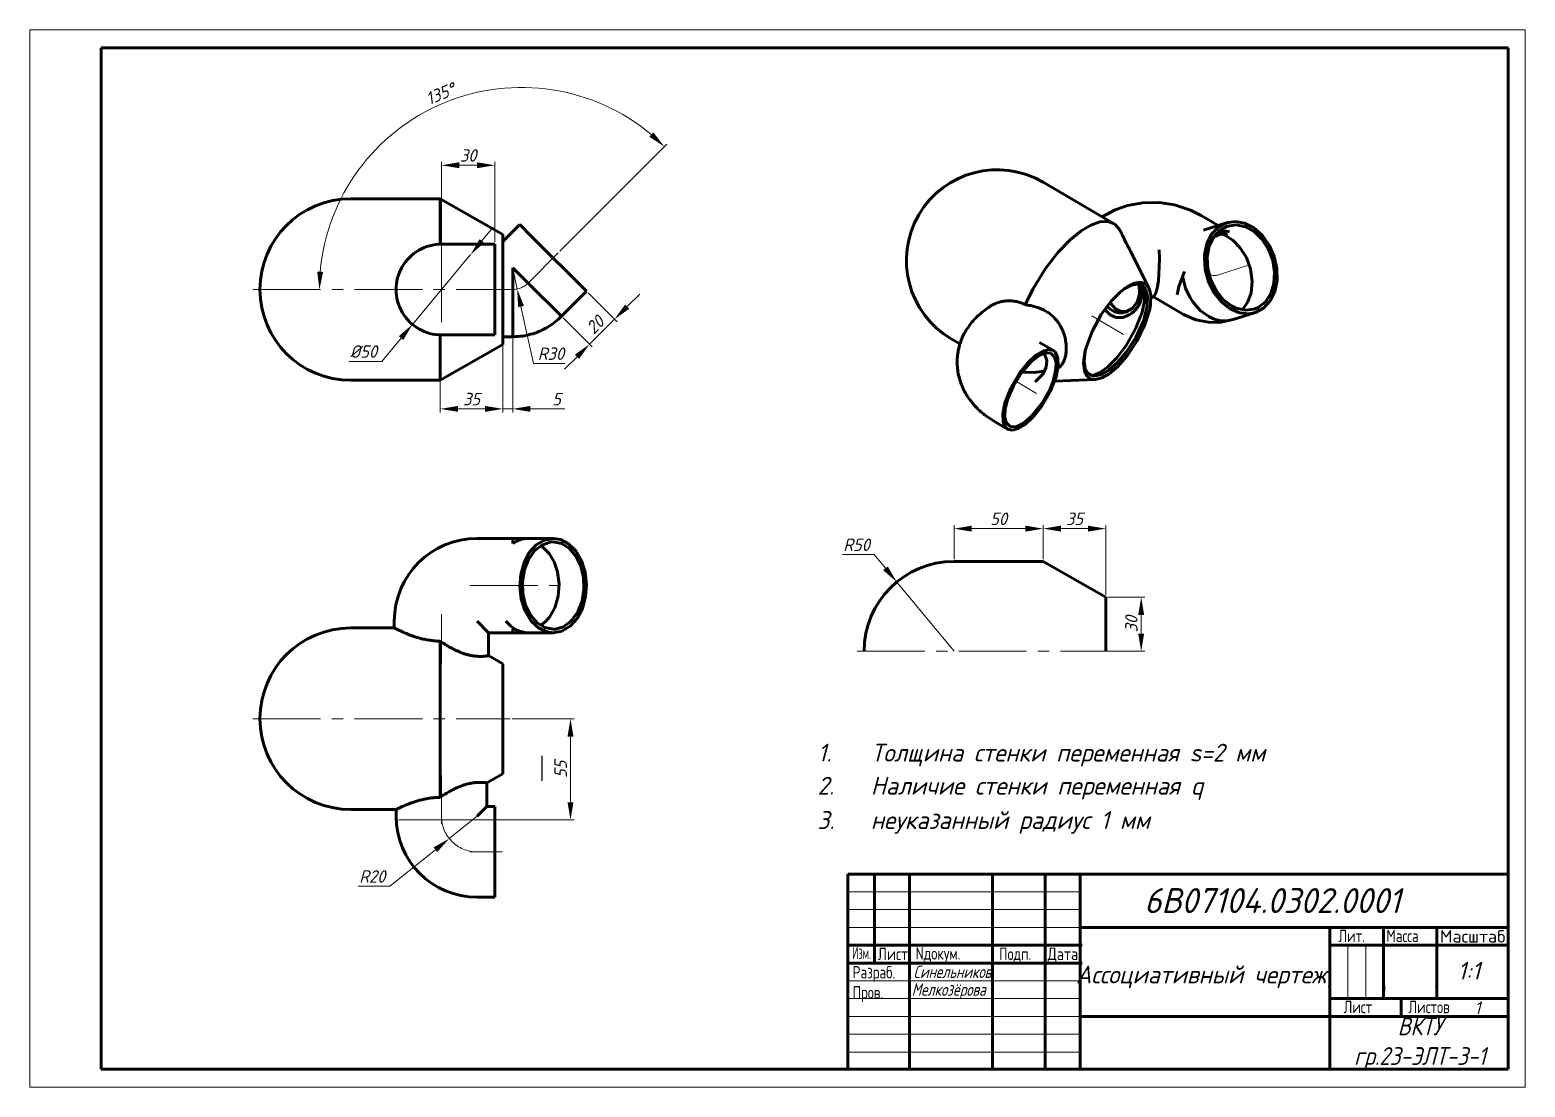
# Model space of a CAD drawing. Extents: x 0 to 1751, y 0 to 297.
# Drawn here: x 888.6 to 1308.6, y 0 to 297 of the extents above; entities that cross this region are included whole.
import ezdxf
from ezdxf.enums import TextEntityAlignment as Align

# ---------------------------------------------------------------- set-up
doc = ezdxf.new("R2010")
doc.units = 0
doc.linetypes.add('CENTER2', pattern=[28.575, 19.05, -3.175, 3.175, -3.175])
doc.linetypes.add('CONTI', pattern=[0])
doc.layers.get('0').update_dxf_attribs({"linetype": 'CONTINUOUS'})
doc.layers.get('DEFPOINTS').update_dxf_attribs({"linetype": 'CONTINUOUS'})
for name, color, linetype, lineweight in [('КОНТУР', 7, 'CONTINUOUS', 60), ('ОСИ', 14, 'CENTER2', 20), ('Основная', 5, 'CONTINUOUS', 60), ('РАЗМЕРЫ', 164, 'CONTINUOUS', 20), ('Рамка', 250, 'CONTI', 20)]:
    doc.layers.add(name, color=color, linetype=linetype, lineweight=lineweight)
doc.layers.add('Формат', color=251, linetype='CONTINUOUS')
doc.styles.add('RUSS', font='GOST_B.TTF', dxfattribs={"oblique": 15})
doc.styles.get("Standard").update_dxf_attribs({"font": 'GOST_B.TTF', "oblique": 15})
doc.dimstyles.new('1х1', dxfattribs={"dimtxt": 3.5, "dimasz": 5, "dimexe": 1, "dimexo": 0.625, "dimgap": 1, "dimtad": 1, "dimtoh": 1, "dimdec": 0, "dimtxsty": 'Standard', "dimcen": 2.5, "dimclrd": 256, "dimclre": 256, "dimclrt": 256, "dimadec": 0, "dimazin": 0, "dimtfac": 1, "dimtdec": 0, "dimtmove": 0, "dimatfit": 3, "dimldrblk": 'DOT', "dimfxl": 1, "dimlwd": 15, "dimlwe": 15, "dimarcsym": 1})

# ---------------------------------------------------------------- blocks, each defined once
blk = doc.blocks.new('*D83')
at = {"layer": 'DEFPOINTS', "color": 0, "transparency": 16777216}
for p in [(1012.38, 233.86), (996.06, 214.26)]:
    blk.add_point(p, dxfattribs=at)
at = {"layer": 'РАЗМЕРЫ', "lineweight": 15, "transparency": 16777216}
for p, q in [((1015.58, 237.7), (1018.78, 241.54)), ((1012.38, 233.86), (996.06, 214.26)), ((987.42, 203.89), (992.86, 210.42)), ((978.22, 203.89), (987.42, 203.89))]:
    blk.add_line(p, q, dxfattribs=at)
at = {"layer": 'РАЗМЕРЫ', "transparency": 16777216}
for points in [[(1014.94, 238.23), (1016.22, 237.16), (1012.38, 233.86)], [(992.22, 210.95), (993.5, 209.88), (996.06, 214.26)]]:
    blk.add_solid(points, dxfattribs=at)
at = {"layer": 'РАЗМЕРЫ', "transparency": 16777216, "insert": (982.32, 206.64), "char_height": 3.5, "attachment_point": 5}
blk.add_mtext('%%C50', dxfattribs=at)
blk = doc.blocks.new('_Dot')
at = {"layer": 'Основная', "color": 0, "lineweight": -2}
blk.add_line((-0.5, 0), (-1, 0), dxfattribs=at)
at = {"layer": 'Основная', "color": 0, "const_width": 0.5}
blk.add_lwpolyline([(-0.25, 0, 1), (0.25, 0, 1)], format="xyb", close=True, dxfattribs=at)
blk = doc.blocks.new('*D84')
at = {"layer": 'DEFPOINTS', "color": 0, "transparency": 16777216}
for p in [(1026.7, 280.83), (1037.01, 234.37), (951.22, 224.06), (1024.22, 224.06), (1028.53, 225.88)]:
    blk.add_point(p, dxfattribs=at)
at = {"layer": 'РАЗМЕРЫ', "lineweight": 15, "transparency": 16777216}
blk.add_line((1037.45, 234.81), (1067.56, 264.91), dxfattribs=at)
blk.add_arc((1026.7, 224.06), 56.78, 50.0474, 174.9526, dxfattribs=at)
at = {"layer": 'РАЗМЕРЫ', "transparency": 16777216}
for points in [[(1063.72, 268.2), (1062.6, 266.97), (1066.85, 264.2)], [(970.98, 229.02), (969.31, 229.09), (969.93, 224.06)]]:
    blk.add_solid(points, dxfattribs=at)
at = {"layer": 'РАЗМЕРЫ', "transparency": 16777216, "insert": (1003.92, 279.05), "char_height": 3.5, "attachment_point": 5, "rotation": 22.5}
blk.add_mtext('135°', dxfattribs=at)
blk = doc.blocks.new('*D85')
at = {"layer": 'DEFPOINTS', "color": 0, "transparency": 16777216}
for p in [(1021.47, 210.81), (1024.22, 210.81), (1021.47, 190.53)]:
    blk.add_point(p, dxfattribs=at)
at = {"layer": 'РАЗМЕРЫ', "lineweight": 15, "transparency": 16777216}
for p, q in [((1021.47, 210.18), (1021.47, 189.53)), ((1024.22, 210.18), (1024.22, 189.53)), ((1016.47, 190.53), (1011.47, 190.53)), ((1021.47, 190.53), (1024.22, 190.53)), ((1029.22, 190.53), (1038.88, 190.53))]:
    blk.add_line(p, q, dxfattribs=at)
at = {"layer": 'РАЗМЕРЫ', "transparency": 16777216}
for points in [[(1016.47, 191.36), (1016.47, 189.7), (1021.47, 190.53)], [(1029.22, 191.36), (1029.22, 189.7), (1024.22, 190.53)]]:
    blk.add_solid(points, dxfattribs=at)
at = {"layer": 'РАЗМЕРЫ', "transparency": 16777216, "insert": (1036.55, 193.28), "char_height": 3.5, "attachment_point": 5}
blk.add_mtext('5', dxfattribs=at)
blk = doc.blocks.new('*D86')
at = {"layer": 'DEFPOINTS', "color": 0, "transparency": 16777216}
for p in [(1003.85, 211.31), (1021.47, 210.81), (1003.85, 190.53)]:
    blk.add_point(p, dxfattribs=at)
at = {"layer": 'РАЗМЕРЫ', "lineweight": 15, "transparency": 16777216}
for p, q in [((1003.85, 210.68), (1003.85, 189.53)), ((1021.47, 210.18), (1021.47, 189.53)), ((1016.47, 190.53), (1008.85, 190.53))]:
    blk.add_line(p, q, dxfattribs=at)
at = {"layer": 'РАЗМЕРЫ', "transparency": 16777216}
for points in [[(1008.85, 191.36), (1008.85, 189.7), (1003.85, 190.53)], [(1016.47, 191.36), (1016.47, 189.7), (1021.47, 190.53)]]:
    blk.add_solid(points, dxfattribs=at)
at = {"layer": 'РАЗМЕРЫ', "transparency": 16777216, "insert": (1012.66, 193.28), "char_height": 3.5, "attachment_point": 5}
blk.add_mtext('35', dxfattribs=at)
blk = doc.blocks.new('*D87')
at = {"layer": 'DEFPOINTS', "color": 0, "transparency": 16777216}
for p in [(1044.97, 223.58), (1037.97, 216.59), (1052.83, 215.72)]:
    blk.add_point(p, dxfattribs=at)
at = {"layer": 'РАЗМЕРЫ', "lineweight": 15, "transparency": 16777216}
for p, q in [((1045.41, 223.14), (1053.54, 215.01)), ((1056.37, 219.25), (1059.9, 222.79)), ((1038.41, 216.14), (1046.54, 208.01)), ((1045.84, 208.72), (1052.83, 215.72)), ((1042.3, 205.18), (1038.76, 201.65))]:
    blk.add_line(p, q, dxfattribs=at)
at = {"layer": 'РАЗМЕРЫ', "transparency": 16777216}
for points in [[(1055.78, 219.84), (1056.96, 218.66), (1052.83, 215.72)], [(1041.71, 205.77), (1042.89, 204.59), (1045.84, 208.72)]]:
    blk.add_solid(points, dxfattribs=at)
at = {"layer": 'РАЗМЕРЫ', "transparency": 16777216, "insert": (1047.39, 214.16), "char_height": 3.5, "attachment_point": 5, "rotation": 45}
blk.add_mtext('20', dxfattribs=at)
blk = doc.blocks.new('*D73')
at = {"layer": 'DEFPOINTS', "color": 0, "transparency": 16777216}
for p in [(1024.22, 230.06), (1025.49, 224.19)]:
    blk.add_point(p, dxfattribs=at)
at = {"layer": 'РАЗМЕРЫ', "lineweight": 15, "transparency": 16777216}
for p, q in [((1024.22, 230.06), (1025.49, 224.19)), ((1030.03, 203.29), (1026.55, 219.31)), ((1038.89, 203.29), (1030.03, 203.29))]:
    blk.add_line(p, q, dxfattribs=at)
at = {"layer": 'РАЗМЕРЫ', "transparency": 16777216}
blk.add_solid([(1027.37, 219.49), (1025.74, 219.13), (1025.49, 224.19)], dxfattribs=at)
at = {"layer": 'РАЗМЕРЫ', "transparency": 16777216, "insert": (1034.96, 206.04), "char_height": 3.5, "attachment_point": 5}
blk.add_mtext('R30', dxfattribs=at)
blk = doc.blocks.new('*D88')
at = {"layer": 'DEFPOINTS', "color": 0, "transparency": 16777216}
for p in [(1019.22, 258.98), (1019.22, 236.81), (1004.22, 224.06)]:
    blk.add_point(p, dxfattribs=at)
at = {"layer": 'РАЗМЕРЫ', "lineweight": 15, "transparency": 16777216}
for p, q in [((1004.22, 224.68), (1004.22, 259.98)), ((1009.22, 258.98), (1014.22, 258.98)), ((1019.22, 237.43), (1019.22, 259.98))]:
    blk.add_line(p, q, dxfattribs=at)
at = {"layer": 'РАЗМЕРЫ', "transparency": 16777216}
for points in [[(1009.22, 259.81), (1009.22, 258.15), (1004.22, 258.98)], [(1014.22, 259.81), (1014.22, 258.15), (1019.22, 258.98)]]:
    blk.add_solid(points, dxfattribs=at)
at = {"layer": 'РАЗМЕРЫ', "transparency": 16777216, "insert": (1011.72, 261.73), "char_height": 3.5, "attachment_point": 5}
blk.add_mtext('30', dxfattribs=at)
blk = doc.blocks.new('*D89')
at = {"layer": 'DEFPOINTS', "color": 0, "transparency": 16777216}
for p in [(1023.47, 103.49), (1040.46, 103.49), (991.49, 75.04)]:
    blk.add_point(p, dxfattribs=at)
at = {"layer": 'РАЗМЕРЫ', "lineweight": 15, "transparency": 16777216}
for p, q in [((1024.09, 103.49), (1041.46, 103.49)), ((1040.46, 80.04), (1040.46, 98.49)), ((992.12, 75.04), (1041.46, 75.04))]:
    blk.add_line(p, q, dxfattribs=at)
at = {"layer": 'РАЗМЕРЫ', "transparency": 16777216}
for points in [[(1039.62, 98.49), (1041.29, 98.49), (1040.46, 103.49)], [(1039.62, 80.04), (1041.29, 80.04), (1040.46, 75.04)]]:
    blk.add_solid(points, dxfattribs=at)
at = {"layer": 'РАЗМЕРЫ', "transparency": 16777216, "insert": (1037.71, 89.27), "char_height": 3.5, "attachment_point": 5, "rotation": 90}
blk.add_mtext('55', dxfattribs=at)
blk = doc.blocks.new('*D74')
at = {"layer": 'DEFPOINTS', "color": 0, "transparency": 16777216}
for p in [(1014.22, 76.08), (1006.42, 69.83)]:
    blk.add_point(p, dxfattribs=at)
at = {"layer": 'РАЗМЕРЫ', "lineweight": 15, "transparency": 16777216}
for p, q in [((1014.22, 76.08), (1006.42, 69.83)), ((989.71, 56.42), (1002.52, 66.7)), ((980.85, 56.42), (989.71, 56.42))]:
    blk.add_line(p, q, dxfattribs=at)
at = {"layer": 'РАЗМЕРЫ', "transparency": 16777216}
blk.add_solid([(1002, 67.35), (1003.04, 66.05), (1006.42, 69.83)], dxfattribs=at)
at = {"layer": 'РАЗМЕРЫ', "transparency": 16777216, "insert": (984.78, 59.17), "char_height": 3.5, "attachment_point": 5}
blk.add_mtext('R20', dxfattribs=at)
blk = doc.blocks.new('*D90')
at = {"layer": 'DEFPOINTS', "color": 0, "transparency": 16777216}
for p in [(1148.19, 156.89), (1148.19, 147.68), (1173.26, 147.68)]:
    blk.add_point(p, dxfattribs=at)
at = {"layer": 'РАЗМЕРЫ', "lineweight": 15, "transparency": 16777216}
for p, q in [((1148.19, 148.3), (1148.19, 157.89)), ((1168.26, 156.89), (1153.19, 156.89)), ((1173.26, 148.3), (1173.26, 157.89))]:
    blk.add_line(p, q, dxfattribs=at)
at = {"layer": 'РАЗМЕРЫ', "transparency": 16777216}
for points in [[(1153.19, 157.72), (1153.19, 156.05), (1148.19, 156.89)], [(1168.26, 157.72), (1168.26, 156.05), (1173.26, 156.89)]]:
    blk.add_solid(points, dxfattribs=at)
at = {"layer": 'РАЗМЕРЫ', "transparency": 16777216, "insert": (1160.72, 159.64), "char_height": 3.5, "attachment_point": 5}
blk.add_mtext('50', dxfattribs=at)
blk = doc.blocks.new('*D91')
at = {"layer": 'DEFPOINTS', "color": 0, "transparency": 16777216}
for p in [(1190.81, 156.89), (1173.26, 147.68), (1190.81, 137.64)]:
    blk.add_point(p, dxfattribs=at)
at = {"layer": 'РАЗМЕРЫ', "lineweight": 15, "transparency": 16777216}
for p, q in [((1173.26, 148.3), (1173.26, 157.89)), ((1178.26, 156.89), (1185.81, 156.89)), ((1190.81, 138.27), (1190.81, 157.89))]:
    blk.add_line(p, q, dxfattribs=at)
at = {"layer": 'РАЗМЕРЫ', "transparency": 16777216}
for points in [[(1178.26, 157.72), (1178.26, 156.05), (1173.26, 156.89)], [(1185.81, 157.72), (1185.81, 156.05), (1190.81, 156.89)]]:
    blk.add_solid(points, dxfattribs=at)
at = {"layer": 'РАЗМЕРЫ', "transparency": 16777216, "insert": (1182.04, 159.64), "char_height": 3.5, "attachment_point": 5}
blk.add_mtext('35', dxfattribs=at)
blk = doc.blocks.new('*D92')
at = {"layer": 'DEFPOINTS', "color": 0, "transparency": 16777216}
for p in [(1190.81, 137.64), (1190.81, 122.43), (1200.76, 122.43)]:
    blk.add_point(p, dxfattribs=at)
at = {"layer": 'РАЗМЕРЫ', "lineweight": 15, "transparency": 16777216}
for p, q in [((1191.44, 137.64), (1201.76, 137.64)), ((1200.76, 132.64), (1200.76, 127.43)), ((1191.44, 122.43), (1201.76, 122.43))]:
    blk.add_line(p, q, dxfattribs=at)
at = {"layer": 'РАЗМЕРЫ', "transparency": 16777216}
for points in [[(1199.93, 132.64), (1201.6, 132.64), (1200.76, 137.64)], [(1199.93, 127.43), (1201.6, 127.43), (1200.76, 122.43)]]:
    blk.add_solid(points, dxfattribs=at)
at = {"layer": 'РАЗМЕРЫ', "transparency": 16777216, "insert": (1198.01, 130.04), "char_height": 3.5, "attachment_point": 5, "rotation": 90}
blk.add_mtext('30', dxfattribs=at)
blk = doc.blocks.new('*D75')
at = {"layer": 'DEFPOINTS', "color": 0, "transparency": 16777216}
for p in [(1132.11, 141.89), (1148.19, 122.43)]:
    blk.add_point(p, dxfattribs=at)
at = {"layer": 'РАЗМЕРЫ', "lineweight": 15, "transparency": 16777216}
for p, q in [((1116.88, 149.6), (1125.74, 149.6)), ((1125.74, 149.6), (1128.92, 145.75)), ((1148.19, 122.43), (1132.11, 141.89))]:
    blk.add_line(p, q, dxfattribs=at)
at = {"layer": 'РАЗМЕРЫ', "transparency": 16777216}
blk.add_solid([(1129.57, 146.28), (1128.28, 145.22), (1132.11, 141.89)], dxfattribs=at)
at = {"layer": 'РАЗМЕРЫ', "transparency": 16777216, "insert": (1120.81, 152.35), "char_height": 3.5, "attachment_point": 5}
blk.add_mtext('R50', dxfattribs=at)

msp = doc.modelspace()

# ---------------------------------------------------------------- linework, layer by layer
msp.add_line((1032.46, 86.02), (1032.46, 93.1))
at = {"layer": 'КОНТУР', "lineweight": 20}
for p, q in [((888.61, 297), (888.61, 0)), ((1308.61, 297), (888.61, 297)), ((1308.61, 0), (1308.61, 297)), ((1118.83, 54.86), (1183.83, 54.86)), ((1118.83, 49.86), (1183.83, 49.86)), ((1118.83, 44.86), (1183.83, 44.86)), ((1258.83, 39.86), (1258.83, 24.86)), ((1263.83, 39.86), (1263.83, 24.86)), ((1118.83, 29.86), (1183.83, 29.86)), ((1118.83, 24.86), (1183.83, 24.86)), ((1118.83, 19.86), (1183.83, 19.86)), ((1118.83, 14.86), (1183.83, 14.86)), ((1118.83, 9.86), (1183.83, 9.86)), ((888.61, 0), (1308.61, 0))]:
    msp.add_line(p, q, dxfattribs=at)
at = {"layer": 'КОНТУР', "lineweight": 60}
for p, q in [((1303.83, 292), (908.61, 292)), ((908.61, 292), (908.61, 5)), ((1303.83, 292), (1303.83, 5)), ((1118.37, 59.86), (1303.83, 59.86)), ((1125.83, 59.86), (1125.83, 34.43)), ((1135.71, 59.86), (1135.71, 4.75)), ((1158.97, 59.86), (1158.97, 4.75)), ((1173.83, 59.86), (1173.83, 34.86)), ((1183.66, 59.86), (1183.66, 4.75)), ((1183.66, 44.86), (1303.83, 44.86)), ((1253.8, 44.86), (1253.8, 5.22)), ((1268.83, 44.86), (1268.83, 24.86)), ((1283.83, 44.86), (1283.83, 24.54)), ((1118.83, 39.86), (1184.19, 39.86)), ((1118.83, 34.86), (1184.19, 34.86)), ((1183.66, 19.86), (1303.83, 19.86)), ((1303.83, 5), (908.61, 5))]:
    msp.add_line(p, q, dxfattribs=at)
at = {"layer": 'КОНТУР'}
for p, q in [((1173.19, 254.22), (1193.03, 242.61)), ((978.72, 249.56), (1003.85, 249.56)), ((1003.85, 249.56), (1021.47, 239.49)), ((1003.85, 249.56), (1003.85, 236.8)), ((1196.89, 247.7), (1201.23, 248.45)), ((1201.23, 248.45), (1205.86, 248.48)), ((1205.86, 248.48), (1210.14, 247.82)), ((1210.14, 247.82), (1214.62, 246.37)), ((1189.82, 244.49), (1193.42, 246.49)), ((1193.42, 246.49), (1196.89, 247.7)), ((1214.62, 246.37), (1217.64, 244.86)), ((1217.64, 244.86), (1222.37, 242.09)), ((1021.47, 237.56), (1026.23, 242.32)), ((1021.47, 239.49), (1021.47, 208.62)), ((1026.23, 242.32), (1029.45, 239.1)), ((1183.88, 240.52), (1180.81, 238.01)), ((1186.66, 242.17), (1183.88, 240.52)), ((1189.13, 243.04), (1186.66, 242.17)), ((1191.26, 243.18), (1189.13, 243.04)), ((1193.03, 242.61), (1191.26, 243.18)), ((1193.49, 242.3), (1193.03, 242.61)), ((1194.73, 240.81), (1193.49, 242.3)), ((1218.31, 240.77), (1224.7, 242.84)), ((1220.52, 239.61), (1219.22, 236.96)), ((1222.39, 241.62), (1220.52, 239.61)), ((1221.08, 238.81), (1222.87, 240.75)), ((1222.54, 240.15), (1221.88, 239.84)), ((1224.7, 242.84), (1222.39, 241.62)), ((1224.21, 240.55), (1222.54, 240.15)), ((1222.61, 240.18), (1223.47, 240.01)), ((1222.87, 240.75), (1225, 241.89)), ((1223.47, 240.01), (1224.28, 239.74)), ((1223.54, 239.65), (1224.24, 239.36)), ((1225.53, 240.24), (1224.21, 240.55)), ((1224.28, 239.74), (1225.03, 239.38)), ((1227.14, 243.2), (1224.7, 242.84)), ((1225, 241.89), (1227.49, 242.21)), ((1229.83, 242.71), (1227.14, 243.2)), ((1227.49, 242.21), (1230.08, 241.65)), ((1232.44, 241.37), (1229.83, 242.71)), ((1230.08, 241.65), (1232.56, 240.24)), ((1234.8, 239.26), (1232.44, 241.37)), ((1232.56, 240.24), (1234.77, 238.08)), ((1004.22, 236.81), (1014.22, 236.81)), ((1014.22, 236.81), (1019.22, 236.81)), ((1019.22, 236.81), (1019.22, 211.31)), ((1029.45, 239.1), (1044.97, 223.58)), ((1180.81, 238.01), (1177.47, 234.54)), ((1219.22, 236.96), (1218.58, 233.84)), ((1219.32, 233.2), (1219.87, 236.22)), ((1219.87, 236.22), (1221.08, 238.81)), ((1224.24, 239.36), (1226.51, 237.94)), ((1226.51, 237.94), (1228.52, 235.9)), ((1228.52, 235.9), (1230.31, 233.06)), ((1234.77, 238.08), (1236.53, 235.34)), ((1236.75, 236.52), (1234.8, 239.26)), ((1236.53, 235.34), (1237.71, 232.22)), ((1238.15, 233.36), (1236.75, 236.52)), ((1177.47, 234.54), (1173.91, 229.96)), ((1202.96, 224.56), (1198.89, 232.6)), ((1218.58, 233.84), (1218.53, 232.98)), ((1218.53, 232.98), (1218.77, 229.59)), ((1219.47, 229.95), (1219.32, 233.2)), ((1230.31, 233.06), (1231.49, 229.83)), ((1237.71, 232.22), (1238.23, 228.95)), ((1238.9, 229.98), (1238.15, 233.36)), ((1024.22, 230.12), (1024.22, 215.37)), ((1024.22, 230.12), (1028.53, 225.88)), ((1173.91, 229.96), (1170.35, 224.21)), ((1212.96, 229.15), (1211.33, 224.89)), ((1212.36, 227.8), (1213.25, 224.45)), ((1218.77, 229.59), (1219.7, 226.25)), ((1220.32, 226.72), (1219.47, 229.95)), ((1231.49, 229.83), (1231.95, 226.34)), ((1238.23, 228.95), (1238.04, 225.78)), ((1238.96, 226.62), (1238.9, 229.98)), ((1028.53, 225.88), (1037.97, 216.59)), ((1037.97, 216.59), (1044.97, 223.58)), ((1170.35, 224.21), (1168.16, 219.78)), ((1194.84, 223.34), (1192.28, 220.73)), ((1196.03, 224.23), (1194.62, 223.15)), ((1196.82, 224.86), (1194.84, 223.34)), ((1198.05, 225.29), (1196.03, 224.23)), ((1198.87, 225.87), (1196.82, 224.86)), ((1199.76, 225.61), (1198.05, 225.29)), ((1200.6, 226.14), (1198.87, 225.87)), ((1199.74, 220.81), (1200.31, 222.81)), ((1201.11, 225.21), (1199.76, 225.61)), ((1200.24, 225.27), (1200.19, 225.56)), ((1200.31, 222.81), (1200.24, 225.27)), ((1200.56, 225.47), (1200.76, 224.54)), ((1201.98, 225.7), (1200.6, 226.14)), ((1200.76, 224.54), (1200.8, 221.99)), ((1200.84, 225.02), (1200.77, 225.39)), ((1200.97, 223.91), (1200.84, 225.02)), ((1200.91, 222.11), (1200.98, 222.82)), ((1200.98, 222.82), (1200.97, 223.91)), ((1202.07, 224.1), (1201.11, 225.21)), ((1201.83, 223.53), (1201.62, 224.77)), ((1201.72, 220.78), (1201.83, 223.53)), ((1202.96, 224.56), (1201.98, 225.7)), ((1202.09, 224.06), (1202.07, 224.1)), ((1202.09, 224.06), (1202.07, 224.1)), ((1202.57, 222.2), (1202.09, 224.06)), ((1202.57, 222.2), (1202.09, 224.06)), ((1203.03, 224.41), (1202.96, 224.56)), ((1203.49, 222.47), (1203.03, 224.41)), ((1211.33, 224.89), (1210.83, 222.56)), ((1213.25, 224.45), (1214.43, 221.94)), ((1219.7, 226.25), (1221.25, 223.18)), ((1221.79, 223.75), (1220.32, 226.72)), ((1221.25, 223.18), (1223.32, 220.59)), ((1223.78, 221.27), (1221.79, 223.75)), ((1231.64, 223.17), (1230.75, 220.62)), ((1231.95, 226.34), (1231.64, 223.17)), ((1237.17, 222.94), (1235.67, 220.64)), ((1237.02, 220.85), (1238.32, 223.5)), ((1238.04, 225.78), (1237.17, 222.94)), ((1238.32, 223.5), (1238.96, 226.62)), ((1157.73, 218.91), (1156.04, 217.58)), ((1192.28, 220.73), (1189.55, 217.04)), ((1190.65, 218.33), (1190.53, 218.48)), ((1191.2, 219.39), (1191.66, 218.86)), ((1191.66, 218.86), (1193.24, 217.75)), ((1192.03, 220.43), (1192.21, 220.14)), ((1192.21, 220.14), (1193.62, 218.57)), ((1193.62, 218.57), (1195.14, 217.9)), ((1196.75, 218), (1197.86, 218.5)), ((1197.67, 218.34), (1197.81, 218.44)), ((1197.81, 218.44), (1197.95, 218.54)), ((1197.86, 218.5), (1197.94, 218.56)), ((1197.94, 218.56), (1198.02, 218.61)), ((1197.95, 218.54), (1198.47, 219)), ((1198.02, 218.61), (1198.1, 218.66)), ((1198.47, 219), (1199.74, 220.81)), ((1200.13, 219.85), (1198.86, 218.07)), ((1200.8, 221.99), (1200.13, 219.85)), ((1201.02, 217.67), (1201.72, 220.78)), ((1201.37, 215.28), (1202.39, 219.06)), ((1201.37, 215.28), (1202.39, 219.06)), ((1201.92, 214.42), (1203.17, 218.51)), ((1202.39, 219.06), (1202.47, 219.55)), ((1202.39, 219.06), (1202.47, 219.55)), ((1202.47, 219.55), (1202.57, 222.2)), ((1202.47, 219.55), (1202.57, 222.2)), ((1203.17, 218.51), (1203.39, 219.73)), ((1203.39, 219.73), (1203.49, 222.47)), ((1203.53, 221.62), (1204.39, 222.29)), ((1204.05, 222.03), (1204.18, 222)), ((1204.18, 222), (1204.26, 221.97)), ((1204.25, 221.99), (1212.15, 217.37)), ((1204.26, 221.97), (1204.3, 221.96)), ((1214.43, 221.94), (1215.31, 220.56)), ((1215.31, 220.56), (1217.38, 218.19)), ((1223.32, 220.59), (1225.77, 218.67)), ((1226.14, 219.45), (1223.78, 221.27)), ((1225.77, 218.67), (1228.42, 217.54)), ((1227.46, 218.81), (1226.14, 219.45)), ((1230.05, 218.25), (1227.46, 218.81)), ((1229.33, 218.54), (1229.15, 218.35)), ((1230.75, 220.62), (1229.33, 218.54)), ((1232.54, 218.57), (1230.05, 218.25)), ((1233.66, 219.05), (1232.54, 218.57)), ((1232.84, 217.62), (1235.15, 218.85)), ((1235.67, 220.64), (1233.66, 219.05)), ((1235.15, 218.85), (1237.02, 220.85)), ((1024.22, 215.37), (1024.22, 210.81)), ((1189.55, 217.04), (1186.95, 212.3)), ((1192.05, 216.94), (1190.65, 218.33)), ((1193.76, 216.21), (1192.05, 216.94)), ((1193.24, 217.75), (1194.98, 217.42)), ((1195.65, 216.24), (1193.76, 216.21)), ((1194.98, 217.42), (1196.76, 217.83)), ((1195.14, 217.9), (1196.75, 218)), ((1197.58, 217.03), (1195.65, 216.24)), ((1196.76, 217.83), (1197.53, 218.24)), ((1197.53, 218.24), (1197.67, 218.34)), ((1198.17, 217.44), (1197.58, 217.03)), ((1198.86, 218.07), (1198.17, 217.44)), ((1198.17, 217.44), (1198.42, 217.64)), ((1199.21, 213.05), (1201.02, 217.67)), ((1199.23, 210.57), (1201.37, 215.28)), ((1199.23, 210.57), (1201.37, 215.28)), ((1199.58, 209.55), (1201.92, 214.42)), ((1211.87, 217.56), (1212.15, 217.37)), ((1212.67, 217.07), (1212.15, 217.37)), ((1216.14, 215.59), (1212.67, 217.07)), ((1219.68, 214.86), (1216.14, 215.59)), ((1217.38, 218.19), (1219.78, 216.45)), ((1222.79, 214.83), (1219.68, 214.86)), ((1219.78, 216.45), (1221.28, 215.77)), ((1221.28, 215.77), (1222.73, 215.38)), ((1222.73, 215.38), (1224.81, 215.25)), ((1226.62, 215.61), (1222.79, 214.83)), ((1224.81, 215.25), (1226.57, 215.6)), ((1226.57, 215.6), (1232.84, 217.62)), ((1228.42, 217.54), (1231.09, 217.28)), ((1231.09, 217.28), (1232.84, 217.62)), ((1003.85, 211.31), (1003.85, 198.56)), ((1004.22, 211.31), (1014.22, 211.31)), ((1014.22, 211.31), (1019.22, 211.31)), ((1021.47, 210.81), (1024.22, 210.81)), ((1147.43, 210.2), (1149.85, 208.79)), ((1186.95, 212.3), (1185.28, 207.8)), ((1196.55, 208.38), (1199.21, 213.05)), ((1196.57, 206.44), (1199.23, 210.57)), ((1196.57, 206.44), (1199.23, 210.57)), ((1003.85, 198.56), (1021.47, 208.62)), ((1173.16, 206.78), (1171.21, 205.61)), ((1172.16, 209.2), (1176.11, 206.89)), ((1172.16, 209.2), (1172.16, 209.2)), ((1172.26, 205.61), (1174.03, 206.27)), ((1174.81, 207.19), (1173.16, 206.78)), ((1173.62, 205.99), (1173.52, 206.16)), ((1174.23, 204.12), (1173.62, 205.99)), ((1174.03, 206.27), (1175.39, 206.14)), ((1176.11, 206.89), (1174.81, 207.19)), ((1175.39, 206.14), (1175.6, 206.03)), ((1175.6, 206.03), (1176.46, 205.07)), ((1176.56, 206.54), (1176.11, 206.89)), ((1176.73, 206.35), (1176.56, 206.54)), ((1177.36, 204.9), (1176.73, 206.35)), ((1184.95, 206.45), (1184.58, 203.38)), ((1185.01, 206.74), (1184.73, 203.84)), ((1185.28, 207.8), (1184.95, 206.45)), ((1193.82, 204.81), (1196.55, 208.38)), ((1194, 203.43), (1196.57, 206.44)), ((1194, 203.43), (1196.57, 206.44)), ((1196.83, 205.43), (1199.58, 209.55)), ((1168.99, 203.59), (1166.56, 200.57)), ((1167.36, 200.98), (1170.05, 203.98)), ((1171.21, 205.61), (1168.99, 203.59)), ((1170.05, 203.98), (1172.26, 205.61)), ((1173.02, 200.19), (1174.04, 202.16)), ((1174.04, 202.16), (1174.23, 204.12)), ((1176.46, 205.07), (1176.86, 203.46)), ((1176.86, 203.46), (1176.74, 201.21)), ((1176.86, 199.54), (1177.46, 202.67)), ((1177.46, 202.67), (1177.36, 204.9)), ((1177.47, 201.95), (1177.38, 201.88)), ((1184.58, 203.38), (1184.85, 201.15)), ((1184.73, 203.84), (1185.05, 201.77)), ((1185.05, 201.77), (1185.87, 200.44)), ((1189.01, 200.67), (1191.28, 202.29)), ((1191.28, 202.29), (1193.82, 204.81)), ((1191.65, 201.4), (1194, 203.43)), ((1191.65, 201.4), (1194, 203.43)), ((1191.8, 200.4), (1194.19, 202.43)), ((1194.19, 202.43), (1196.83, 205.43)), ((978.72, 198.56), (1003.85, 198.56)), ((1166.56, 200.57), (1164.13, 196.46)), ((1164.87, 197.01), (1167.36, 200.98)), ((1168.49, 200.8), (1167.28, 200.88)), ((1170.69, 200.79), (1168.49, 200.8)), ((1172.75, 200.99), (1170.69, 200.79)), ((1171.09, 198.26), (1171.11, 198.27)), ((1171.11, 198.27), (1173.02, 200.19)), ((1173.63, 201.16), (1172.75, 200.99)), ((1176, 198.32), (1175.06, 195.96)), ((1175.21, 195.32), (1176.86, 199.54)), ((1176.74, 201.21), (1176, 198.32)), ((1187.87, 198.78), (1176.46, 198.28)), ((1184.85, 201.15), (1185.62, 199.67)), ((1185.62, 199.67), (1186.82, 198.9)), ((1185.87, 200.44), (1187.11, 199.82)), ((1186.82, 198.9), (1187.87, 198.78)), ((1187.03, 199.84), (1189.01, 200.67)), ((1187.11, 199.82), (1187.83, 199.78)), ((1187.83, 199.78), (1189.59, 200.21)), ((1187.83, 199.78), (1189.59, 200.21)), ((1187.87, 198.78), (1189.68, 199.21)), ((1189.59, 200.21), (1191.65, 201.4)), ((1189.59, 200.21), (1191.65, 201.4)), ((1189.68, 199.21), (1191.8, 200.4)), ((1164.13, 196.46), (1162.48, 192.24)), ((1162.6, 190.56), (1163.34, 193.46)), ((1163.34, 193.46), (1164.87, 197.01)), ((1172.78, 191.2), (1175.21, 195.32)), ((1175.06, 195.96), (1172.86, 192.04)), ((1162.48, 192.24), (1161.88, 189.1)), ((1161.88, 189.1), (1161.98, 186.88)), ((1162.48, 188.32), (1162.6, 190.56)), ((1172.86, 192.04), (1170.09, 188.57)), ((1170.35, 188.19), (1172.78, 191.2)), ((1159.28, 187.19), (1163.23, 184.88)), ((1161.98, 186.88), (1162.61, 185.42)), ((1162.88, 186.71), (1162.48, 188.32)), ((1162.61, 185.42), (1163.23, 184.88)), ((1163.74, 185.75), (1162.88, 186.71)), ((1163.23, 184.88), (1164.53, 184.58)), ((1164.34, 185.52), (1163.74, 185.75)), ((1165.83, 185.62), (1164.34, 185.52)), ((1164.53, 184.58), (1166.18, 184.99)), ((1167.73, 186.56), (1165.83, 185.62)), ((1166.18, 184.99), (1168.13, 186.17)), ((1170.09, 188.57), (1167.73, 186.56)), ((1168.13, 186.17), (1170.35, 188.19)), ((1014.22, 154.14), (1024.22, 154.14)), ((1024.22, 154.14), (1024.22, 152.68)), ((1028.53, 154.14), (1024.22, 154.14)), ((1025.34, 153.37), (1024.22, 152.68)), ((1026.78, 153.91), (1025.34, 153.37)), ((1028.26, 154.14), (1026.78, 153.91)), ((1028.53, 154.14), (1028.26, 154.14)), ((1028.53, 154.14), (1035.6, 154.14)), ((1030.85, 152.31), (1028.89, 150.14)), ((1030.34, 150.63), (1032.42, 152.29)), ((1033.14, 153.68), (1030.85, 152.31)), ((1032.08, 152.08), (1032.67, 151.67)), ((1032.42, 152.29), (1034.74, 153.08)), ((1032.67, 151.67), (1034.45, 149.89)), ((1035.6, 154.14), (1033.14, 153.68)), ((1034.74, 153.08), (1035.6, 153.14)), ((1037.61, 153.83), (1035.6, 154.14)), ((1035.6, 153.14), (1037.96, 152.68)), ((1039.94, 152.63), (1037.61, 153.83)), ((1037.96, 152.68), (1040.15, 151.32)), ((1041.97, 150.61), (1039.94, 152.63)), ((1040.15, 151.32), (1041.99, 149.16)), ((1027.41, 147.33), (1026.5, 144.05)), ((1028.89, 150.14), (1027.41, 147.33)), ((1027.51, 145.27), (1028.66, 148.23)), ((1028.66, 148.23), (1030.34, 150.63)), ((1034.45, 149.89), (1035.86, 147.53)), ((1035.86, 147.53), (1036.81, 144.74)), ((1043.55, 147.9), (1041.97, 150.61)), ((1041.99, 149.16), (1043.34, 146.38)), ((1044.57, 144.69), (1043.55, 147.9)), ((1148.19, 147.68), (1173.26, 147.68)), ((1173.26, 147.68), (1190.81, 137.64)), ((1026.5, 144.05), (1026.23, 140.56)), ((1026.97, 141.98), (1027.51, 145.27)), ((1036.81, 144.74), (1037.25, 141.25)), ((1043.34, 146.38), (1044.11, 143.18)), ((1044.11, 143.18), (1044.23, 139.81)), ((1044.96, 141.22), (1044.57, 144.69)), ((1026.23, 140.56), (1026.62, 137.09)), ((1027.09, 138.61), (1026.97, 141.98)), ((1027.85, 135.41), (1027.09, 138.61)), ((1037.25, 141.25), (1037, 137.93)), ((1044.23, 139.81), (1043.69, 136.51)), ((1044.7, 137.73), (1044.96, 141.22)), ((1026.62, 137.09), (1027.64, 133.89)), ((1029.21, 132.62), (1027.85, 135.41)), ((1036.02, 134.61), (1034.54, 132.02)), ((1037, 137.93), (1036.02, 134.61)), ((1042.3, 131.64), (1043.79, 134.46)), ((1043.69, 136.51), (1042.53, 133.56)), ((1043.79, 134.46), (1044.7, 137.73)), ((1190.81, 137.64), (1190.81, 122.43)), ((990.97, 128.99), (990.97, 130.89)), ((1017.47, 127.64), (1014.22, 130.89)), ((1027.64, 133.89), (1029.23, 131.18)), ((1031.05, 130.47), (1029.21, 132.62)), ((1029.23, 131.18), (1029.45, 130.89)), ((1029.45, 130.89), (1031.53, 128.96)), ((1033.23, 129.11), (1031.05, 130.47)), ((1033.57, 130.89), (1032.08, 129.7)), ((1034.54, 132.02), (1033.57, 130.89)), ((1040.6, 130.89), (1038.48, 129.34)), ((1040.35, 129.47), (1042.3, 131.64)), ((1040.85, 131.16), (1040.6, 130.89)), ((1042.53, 133.56), (1040.85, 131.16)), ((978.72, 128.99), (990.97, 128.99)), ((1017.47, 121.21), (1017.47, 127.64)), ((1017.47, 127.64), (1024.22, 127.64)), ((1024.22, 128.64), (1024.22, 127.64)), ((1028.53, 127.64), (1024.22, 127.64)), ((1028.53, 127.64), (1035.6, 127.64)), ((1031.53, 128.96), (1033.89, 127.87)), ((1035.6, 128.64), (1033.23, 129.11)), ((1033.89, 127.87), (1035.6, 127.64)), ((1036.14, 128.67), (1035.6, 128.64)), ((1035.6, 127.64), (1038.06, 128.11)), ((1038.48, 129.34), (1036.14, 128.67)), ((1038.06, 128.11), (1040.35, 129.47)), ((1003.85, 125.28), (1003.85, 81.4)), ((1017.47, 121.21), (1021.47, 118.92)), ((1021.47, 118.92), (1021.47, 88.05)), ((1016.97, 85.48), (1021.47, 88.05)), ((1016.97, 85.48), (1016.97, 78.83)), ((978.72, 77.99), (991.47, 77.99)), ((991.47, 77.99), (991.47, 76.08)), ((1014.22, 76.08), (1016.97, 78.83)), ((1016.97, 78.83), (1019.22, 78.83)), ((1019.22, 78.83), (1019.22, 76.08)), ((1019.22, 76.08), (1019.22, 53.33)), ((1118.37, 59.86), (1118.37, 5)), ((1014.22, 53.33), (1019.22, 53.33)), ((1173.83, 39.86), (1173.83, 39.86)), ((1173.83, 39.86), (1173.83, 4.86)), ((1253.83, 39.86), (1303.79, 39.86)), ((1253.83, 24.86), (1303.79, 24.86)), ((1273.83, 24.86), (1273.83, 19.86)), ((963.83, 5), (963.83, 5))]:
    msp.add_line(p, q, dxfattribs=at)
at = {"layer": 'КОНТУР', "lineweight": 25}
for p, q in [((908.61, 5), (908.61, 60)), ((1173.83, 34.86), (1173.83, 34.86)), ((908.61, 5), (1093.83, 5))]:
    msp.add_line(p, q, dxfattribs=at)
at = {"layer": 'КОНТУР', "linetype": 'ByBlock'}
for p, q in [((1253.66, 28.09), (1253.66, 28.46)), ((1268.93, 26.94), (1268.93, 28.46)), ((1268.93, 26.94), (1268.93, 28.46)), ((1283.73, 28.47), (1283.73, 28.1)), ((1283.73, 28.47), (1283.73, 28.1))]:
    msp.add_line(p, q, dxfattribs=at)
at = {"layer": 'КОНТУР'}
for centre, radius, start, end in [((1160.31, 232.21), 25.5, 59.6626, 239.6626), ((978.72, 224.06), 25.5, 90, 180), ((1004.22, 224.06), 12.75, 89.9999, 270), ((978.72, 224.06), 25.5, 180, 270), ((1014.22, 130.89), 23.25, 90, 180), ((1148.19, 122.43), 25.25, 90, 180), ((978.72, 103.49), 25.5, 90, 180), ((978.72, 103.49), 25.5, 180, 270), ((1014.22, 76.08), 22.75, 180, 270)]:
    msp.add_arc(centre, radius, start, end, dxfattribs=at)
for centre, major_axis, ratio, start_param, end_param in [((1218.84, 228.8), (-6.19, -10.57), 0.404139, 3.141593, 3.825168), ((1203.05, 238.04), (1.05, -15.87), 0.165398, 0.111633, 1.382756), ((1163.87, 207.53), (7.22, -9.27), 0.642517, 0, 0.002761), ((1028.53, 140.89), (0, 13.25), 0.71265, 2.426019, 3.141593)]:
    msp.add_ellipse(centre, major_axis=major_axis, ratio=ratio, start_param=start_param, end_param=end_param, dxfattribs=at)
for points, knots in [([(1194.73, 240.81), (1194.89, 240.49), (1195.16, 239.95), (1195.58, 239.1), (1195.97, 238.32), (1196.36, 237.53), (1196.73, 236.81), (1197.02, 236.24), (1197.31, 235.67), (1197.6, 235.12), (1197.88, 234.57), (1198.18, 233.98), (1198.51, 233.35), (1198.77, 232.85), (1198.89, 232.6)], [0, 0, 0, 0, 2.253752, 3.556522, 5.231919, 6.82501, 7.981212, 9.100405, 9.826796, 10.891988, 11.909139, 12.558987, 13.807209, 15, 15, 15, 15]), ([(1168.16, 219.78), (1167.97, 219.88), (1167.59, 220.07), (1167, 220.31), (1166.4, 220.51), (1165.79, 220.67), (1165.18, 220.79), (1164.56, 220.87), (1163.94, 220.9), (1163.11, 220.9), (1162.12, 220.8), (1160.91, 220.53), (1159.65, 220.08), (1158.57, 219.51), (1157.94, 219.07), (1157.73, 218.91)], [0, 0, 0, 0, 0.870247, 1.743929, 2.622275, 3.50328, 4.38457, 5.267078, 6.150914, 7.037315, 8.797435, 10.48458, 12.427955, 14.775977, 16, 16, 16, 16]), ([(1177.47, 201.95), (1177.63, 202.08), (1177.92, 202.34), (1178.28, 202.73), (1178.56, 203.11), (1178.76, 203.42), (1178.93, 203.74), (1179.08, 204.06), (1179.23, 204.43), (1179.37, 204.87), (1179.51, 205.41), (1179.62, 206.02), (1179.69, 206.63), (1179.72, 207.2), (1179.73, 207.76), (1179.7, 208.41), (1179.62, 209.18), (1179.48, 210.03), (1179.31, 210.78), (1179.08, 211.59), (1178.82, 212.29), (1178.54, 212.94), (1178.33, 213.38), (1178.08, 213.84), (1177.8, 214.32), (1177.49, 214.77), (1177.23, 215.13), (1176.98, 215.45), (1176.69, 215.78), (1176.35, 216.15), (1175.93, 216.57), (1175.43, 216.99), (1174.91, 217.39), (1174.38, 217.75), (1173.84, 218.07), (1173.33, 218.34), (1172.85, 218.57), (1172.31, 218.8), (1171.68, 219.03), (1170.81, 219.3), (1169.64, 219.58), (1168.69, 219.72), (1168.16, 219.78)], [0, 0, 0, 0, 1.406421, 2.82749, 3.788055, 4.815394, 5.419181, 6.309935, 7.208526, 8.112584, 9.315555, 10.731242, 11.915477, 12.951047, 13.979465, 15.000006, 16.51994, 18.011613, 19.449777, 20.372715, 22.118385, 23.067684, 23.761027, 24.440307, 25.54451, 26.373495, 26.976853, 27.637655, 28.250191, 29.003206, 29.943649, 31.011027, 31.986958, 32.945485, 33.964674, 34.849747, 35.583415, 36.42433, 37.526914, 38.610039, 40.578348, 43, 43, 43, 43]), ([(1200.91, 222.11), (1200.89, 221.91), (1200.81, 221.5), (1200.67, 220.97), (1200.52, 220.52), (1200.33, 220.08), (1200.1, 219.61), (1199.78, 219.09), (1199.38, 218.56), (1198.92, 218.06), (1198.57, 217.76), (1198.42, 217.64)], [0, 0, 0, 0, 1.327857, 2.673924, 3.590381, 4.513489, 5.878083, 7.168689, 8.717556, 10.551107, 12, 12, 12, 12]), ([(1037.97, 216.59), (1037.41, 216.01), (1036.81, 215.48), (1035.56, 214.48), (1034.9, 214.02), (1033.53, 213.19), (1032.82, 212.82), (1031.36, 212.16), (1030.61, 211.88), (1029.07, 211.41), (1028.29, 211.23), (1026.71, 210.95), (1025.92, 210.87), (1024.82, 210.81), (1024.52, 210.81), (1024.22, 210.81)], [0, 0, 0, 0, 0.156881, 0.156881, 0.313763, 0.313763, 0.470644, 0.470644, 0.627525, 0.627525, 0.784406, 0.784406, 0.941288, 0.941288, 1, 1, 1, 1]), ([(1156.04, 217.58), (1155.52, 217.18), (1155.02, 216.75), (1154.08, 215.84), (1153.63, 215.37), (1152.79, 214.37), (1152.4, 213.86), (1151.68, 212.79), (1151.35, 212.24), (1150.8, 211.2), (1150.57, 210.71), (1150.17, 209.74), (1150.02, 209.26), (1149.81, 208.66), (1149.77, 208.54), (1149.56, 207.81), (1149.42, 207.19), (1149.21, 205.95), (1149.14, 205.32), (1149.07, 204.07), (1149.07, 203.44), (1149.13, 202.18), (1149.2, 201.55), (1149.41, 200.3), (1149.54, 199.68), (1149.83, 198.64), (1149.97, 198.22), (1150.34, 197.19), (1150.59, 196.6), (1151.11, 195.52), (1151.38, 195.04), (1152, 194), (1152.36, 193.46), (1153.04, 192.56), (1153.33, 192.2), (1154.07, 191.34), (1154.53, 190.86), (1155.5, 189.93), (1156, 189.49), (1156.7, 188.94), (1156.88, 188.8), (1157.22, 188.54), (1157.39, 188.42), (1157.75, 188.17), (1157.93, 188.04), (1158.3, 187.8), (1158.49, 187.68), (1158.87, 187.44), (1159.08, 187.31), (1159.28, 187.19)], [0, 0, 0, 0, 1.30302, 1.30302, 2.599197, 2.599197, 3.879268, 3.879268, 5.149462, 5.149462, 6.219012, 6.219012, 7.213957, 7.213957, 7.471294, 7.471294, 8.717609, 8.717609, 9.961677, 9.961677, 11.207018, 11.207018, 12.45543, 12.45543, 13.711808, 13.711808, 14.59385, 14.59385, 15.868529, 15.868529, 16.964892, 16.964892, 18.262134, 18.262134, 19.186859, 19.186859, 20.5043, 20.5043, 21.821741, 21.821741, 22.259669, 22.259669, 22.667867, 22.667867, 23.109239, 23.109239, 23.537018, 23.537018, 24, 24, 24, 24]), ([(990.97, 128.99), (990.97, 128.99), (990.99, 128.98), (991.08, 128.93), (991.2, 128.87), (991.35, 128.79), (991.55, 128.69), (991.79, 128.57), (992.02, 128.46), (992.29, 128.32), (992.64, 128.16), (993.08, 127.96), (993.57, 127.74), (994.08, 127.52), (994.69, 127.27), (995.33, 127.01), (996.07, 126.75), (996.77, 126.51), (997.45, 126.3), (998.08, 126.12), (998.74, 125.95), (999.37, 125.8), (1000.06, 125.67), (1000.69, 125.56), (1001.31, 125.47), (1001.93, 125.39), (1002.57, 125.34), (1003.21, 125.3), (1003.64, 125.28), (1003.85, 125.28)], [0, 0, 0, 0, 1.349705, 2.699916, 3.601419, 4.502361, 5.851598, 6.899902, 7.70121, 8.50555, 9.873624, 11.013321, 12.278035, 13.724917, 14.694107, 16.310919, 17.778066, 18.981981, 20.185686, 21.389341, 22.150474, 23.439838, 24.43747, 25.369525, 26.295596, 27.222054, 28.149677, 29.076294, 30, 30, 30, 30]), ([(1003.85, 125.28), (1004.24, 125.01), (1004.92, 124.56), (1005.8, 124.02), (1006.56, 123.57), (1007.2, 123.22), (1007.75, 122.94), (1008.12, 122.76), (1008.47, 122.6), (1008.87, 122.42), (1009.34, 122.21), (1009.85, 122.01), (1010.38, 121.82), (1010.88, 121.66), (1011.38, 121.52), (1011.88, 121.39), (1012.37, 121.28), (1012.86, 121.19), (1013.33, 121.12), (1013.79, 121.06), (1014.08, 121.04), (1014.22, 121.03)], [0, 0, 0, 0, 2.47716, 4.265502, 5.419677, 7.087704, 8.159269, 8.683688, 9.371389, 10.225176, 11.075631, 12.262354, 13.285844, 14.319323, 15.372158, 16.44217, 17.532063, 18.634463, 19.749418, 20.872509, 22, 22, 22, 22]), ([(1014.22, 121.03), (1014.55, 121.01), (1015.07, 120.99), (1015.7, 121.01), (1016.16, 121.04), (1016.51, 121.07), (1016.79, 121.1), (1017, 121.13), (1017.18, 121.16), (1017.33, 121.18), (1017.44, 121.2), (1017.47, 121.21), (1017.47, 121.21)], [0, 0, 0, 0, 2.093449, 3.495832, 4.851831, 6.121833, 7.126731, 8.134416, 9.109192, 10.305068, 11.559133, 13, 13, 13, 13]), ([(1016.97, 85.48), (1016.97, 85.48), (1016.95, 85.49), (1016.89, 85.5), (1016.8, 85.51), (1016.65, 85.52), (1016.47, 85.54), (1016.27, 85.56), (1016.06, 85.58), (1015.84, 85.59), (1015.54, 85.61), (1015.14, 85.61), (1014.68, 85.61), (1014.23, 85.58), (1013.84, 85.55), (1013.4, 85.51), (1013, 85.45), (1012.52, 85.37), (1011.97, 85.25), (1011.32, 85.09), (1010.67, 84.9), (1010.09, 84.7), (1009.53, 84.49), (1008.98, 84.27), (1008.48, 84.05), (1008.03, 83.84), (1007.57, 83.61), (1007.08, 83.36), (1006.33, 82.96), (1005.65, 82.55), (1004.74, 81.99), (1004.23, 81.66), (1003.85, 81.4)], [0, 0, 0, 0, 1.39323, 2.237052, 3.234282, 4.419669, 5.678456, 6.553893, 7.595545, 8.393732, 9.190885, 10.791568, 12.265669, 13.07162, 14.268188, 15.093399, 16.084753, 16.927693, 18.094691, 19.476646, 20.699222, 21.737256, 22.717517, 23.759814, 24.664953, 25.415258, 26.182641, 27.137733, 28.033025, 30.180179, 30.862754, 33, 33, 33, 33]), ([(1003.85, 81.4), (1003.62, 81.4), (1003.15, 81.38), (1002.45, 81.34), (1001.76, 81.27), (1001.08, 81.19), (1000.4, 81.08), (999.74, 80.96), (999.09, 80.82), (998.25, 80.62), (997.25, 80.34), (996.2, 80), (995.41, 79.72), (994.79, 79.48), (994.26, 79.27), (993.7, 79.03), (993.24, 78.83), (992.86, 78.66), (992.62, 78.54), (992.41, 78.44), (992.22, 78.36), (992.03, 78.27), (991.85, 78.18), (991.69, 78.1), (991.56, 78.04), (991.49, 78), (991.47, 77.99), (991.47, 77.99)], [0, 0, 0, 0, 0.978431, 1.960725, 2.948263, 3.938792, 4.929643, 5.921862, 6.915573, 7.912161, 9.909575, 11.901611, 13.545134, 14.513302, 15.789551, 17.054529, 18.552991, 19.508964, 20.444466, 20.971121, 21.794593, 22.638413, 23.502623, 24.595378, 25.686772, 26.88231, 28, 28, 28, 28])]:
    msp.add_open_spline(points, degree=3, knots=knots, dxfattribs=at)
at = {"layer": 'ОСИ'}
for p, q in [((1004.22, 233.97), (1004.22, 214.15)), ((1028.53, 225.88), (1037.01, 234.37)), ((1222.44, 228.18), (1230.67, 230.85)), ((951.22, 224.06), (1024.22, 224.06)), ((1186.88, 216.66), (1195.78, 211.45)), ((1165.72, 198.2), (1171.4, 194.88)), ((1012.22, 140.89), (1037.6, 140.89)), ((1004.22, 119), (1004.22, 132.89)), ((1120.94, 122.43), (1193.69, 122.43)), ((951.22, 103.49), (1023.47, 103.49)), ((1004.22, 74.08), (1004.22, 87.61)), ((1012.22, 66.08), (1021.22, 66.08))]:
    msp.add_line(p, q, dxfattribs=at)
for centre, radius, start, end in [((1024.22, 230.06), 6, 270, 315.8982), ((1014.22, 76.08), 10, 180, 270)]:
    msp.add_arc(centre, radius, start, end, dxfattribs=at)
msp.add_ellipse((1219.48, 233.31), major_axis=(3.69, -4.73), ratio=0.642517, start_param=5.267938, end_param=6.069014, dxfattribs=at)
at = {"layer": 'Рамка'}
msp.add_lwpolyline([(888.61, 297), (1308.61, 297), (1308.61, 0), (888.61, 0)], close=True, dxfattribs=at)

# ---------------------------------------------------------------- texts
at = {"layer": 'КОНТУР', "style": 'RUSS', "width": 0.8}
for s, p in [('Лит.', (1256.15, 40.73)), ('Масса', (1269.65, 40.73)), ('Nдокум.', (1137.38, 35.81)), ('Подп.', (1160.86, 35.68)), ('Разраб.', (1119.72, 30.51)), ('Пров.', (1119.72, 24.85))]:
    msp.add_text(s, height=3.5, dxfattribs=at).set_placement(p)
at = {"layer": 'КОНТУР', "style": 'RUSS'}
for s, width, p, p2 in [('Масштаб', 0.984603, (1284.67, 40.6), (1303.09, 40.6)), ('Изм.', 0.599806, (1119.59, 35.93), (1124.89, 35.93)), ('Лист', 0.813309, (1126.78, 35.68), (1135.24, 35.68)), ('Дата', 0.773685, (1174.49, 35.68), (1183.07, 35.68))]:
    msp.add_text(s, height=3.5, dxfattribs=dict(at, width=width)).set_placement(p, p2, align=Align.FIT)
at = {"layer": 'КОНТУР', "lineweight": 60, "ltscale": 0.8, "style": 'RUSS', "width": 0.8}
msp.add_text('Лист', height=3.5, dxfattribs=at).set_placement((1257.63, 20.76))
at = {"layer": 'КОНТУР', "ltscale": 0.8, "style": 'RUSS', "width": 0.8}
msp.add_text('Листов', height=3.5, dxfattribs=at).set_placement((1275.83, 20.76))
at = {"layer": 'ОСИ', "insert": (1201.6, 55.9), "char_height": 7, "attachment_point": 1, "style": 'RUSS'}
msp.add_mtext_dynamic_manual_height_columns('{\\C0;6В07104.0302.0001}', width=81.4811, gutter_width=17.5, heights=[0], dxfattribs=at)
at = {"layer": 'ОСИ', "color": 0, "attachment_point": 1, "style": 'RUSS'}
for s, width, insert, char_height in [('1:1', 6.3294, (1289.65, 35.19), 5), ('1', 5.8013, (1294.42, 24.06), 3.5)]:
    msp.add_mtext_dynamic_manual_height_columns(s, width=width, gutter_width=17.5, heights=[0], dxfattribs=dict(at, insert=insert, char_height=char_height))
at = {"layer": 'РАЗМЕРЫ', "char_height": 5, "attachment_point": 1}
for s, insert, width in [('\\pi-15,l15,t15;1.^IТолщина стенки переменная s=2 мм', (1109.94, 96.46), 152.2374), ('\\pi-15,l15,t15;2.^IНаличие стенки переменная q', (1109.83, 87.17), 141.6281), ('\\pi-15,l15,t15;3.^Iнеуказанный радиус 1 мм', (1109.83, 77.52), 128.9174)]:
    msp.add_mtext(s, dxfattribs=dict(at, insert=insert, width=width))
at = {"layer": 'Формат'}
for s, insert, char_height, width, attachment_point in [('{\\W0.8;\\C0;Синельников}', (1136.83, 32.39), 3.5, 21, 4), ('{\\W0.8;\\C0;Мелкозёрова}', (1136.3, 26.93), 3.5, 21, 4), ('{\\W0.9;\\C0;ВКТУ\\Pгр.23-ЭЛТ-3-1}', (1279.07, 12.22), 5, 65.7678, 5)]:
    msp.add_mtext(s, dxfattribs=dict(at, insert=insert, char_height=char_height, width=width, attachment_point=attachment_point))
at = {"layer": 'Формат', "color": 0, "insert": (1217.53, 30.96), "char_height": 5, "width": 69.6, "attachment_point": 5}
msp.add_mtext('Ассоциативный чертеж', dxfattribs=at)

# ---------------------------------------------------------------- dimensions: what is measured, and where the dimension line sits
at = {"layer": 'РАЗМЕРЫ'}
dim = msp.add_angular_dim_2l(base=(1026.7, 280.83), line1=((1028.53, 225.88), (1037.01, 234.37)), line2=((951.22, 224.06), (1024.22, 224.06)), dimstyle='1х1', dxfattribs=at)
dim.commit()
dim.dimension.update_dxf_attribs({"geometry": '*D84', "text_midpoint": (1003.92, 279.05)})
for base, p1, p2, text, picture, middle in [((1019.22, 258.98), (1004.22, 224.06), (1019.22, 236.81), '30', '*D88', (1011.72, 261.73)), ((1148.19, 156.89), (1173.26, 147.68), (1148.19, 147.68), '50', '*D90', (1160.72, 159.64)), ((1190.81, 156.89), (1173.26, 147.68), (1190.81, 137.64), '35', '*D91', (1182.04, 159.64))]:
    dim = msp.add_linear_dim(base=base, p1=p1, p2=p2, text=text, dimstyle='1х1', dxfattribs=at)
    dim.commit()
    dim.dimension.update_dxf_attribs({"geometry": picture, "text_midpoint": middle})
dim = msp.add_diameter_dim_2p(p1=(1012.38, 233.86), p2=(996.06, 214.26), text='%%C50', dimstyle='1х1', dxfattribs=at)
dim.commit()
dim.dimension.update_dxf_attribs({"geometry": '*D83', "text_midpoint": (982.32, 206.64)})
for center, mpoint, text, picture, middle in [((1024.22, 230.06), (1025.49, 224.19), 'R30', '*D73', (1034.96, 203.29)), ((1014.22, 76.08), (1006.42, 69.83), 'R20', '*D74', (984.78, 56.42))]:
    dim = msp.add_radius_dim(center=center, mpoint=mpoint, text=text, dimstyle='1х1', dxfattribs=at)
    dim.commit()
    dim.dimension.update_dxf_attribs({"geometry": picture, "text_midpoint": middle, "dimtype": 164})
dim = msp.add_aligned_dim(p1=(1037.97, 216.59), p2=(1044.97, 223.58), distance=-11.13, text='20', dimstyle='1х1', dxfattribs=at)
dim.commit()
dim.dimension.update_dxf_attribs({"geometry": '*D87', "text_midpoint": (1047.39, 214.16)})
dim = msp.add_linear_dim(base=(1003.85, 190.53), p1=(1021.47, 210.81), p2=(1003.85, 211.31), text='35', dimstyle='1х1', override={"dimtmove": 1}, dxfattribs=at)
dim.commit()
dim.dimension.update_dxf_attribs({"geometry": '*D86', "text_midpoint": (1012.66, 193.28)})
dim = msp.add_linear_dim(base=(1021.47, 190.53), p1=(1024.22, 210.81), p2=(1021.47, 210.81), text='5', dimstyle='1х1', dxfattribs=at)
dim.commit()
dim.dimension.update_dxf_attribs({"geometry": '*D85', "text_midpoint": (1036.55, 190.53), "dimtype": 160})
dim = msp.add_radius_dim(center=(1148.19, 122.43), mpoint=(1132.11, 141.89), text='R50', dimstyle='1х1', dxfattribs=at)
dim.commit()
dim.dimension.update_dxf_attribs({"geometry": '*D75', "text_midpoint": (1120.81, 152.35)})
for base, p1, p2, text, picture, middle in [((1200.76, 122.43), (1190.81, 137.64), (1190.81, 122.43), '30', '*D92', (1198.01, 130.04)), ((1040.46, 103.49), (991.49, 75.04), (1023.47, 103.49), '55', '*D89', (1037.71, 89.27))]:
    dim = msp.add_linear_dim(base=base, p1=p1, p2=p2, angle=90, text=text, dimstyle='1х1', dxfattribs=at)
    dim.commit()
    dim.dimension.update_dxf_attribs({"geometry": picture, "text_midpoint": middle})

doc.saveas('drawing.dxf')
